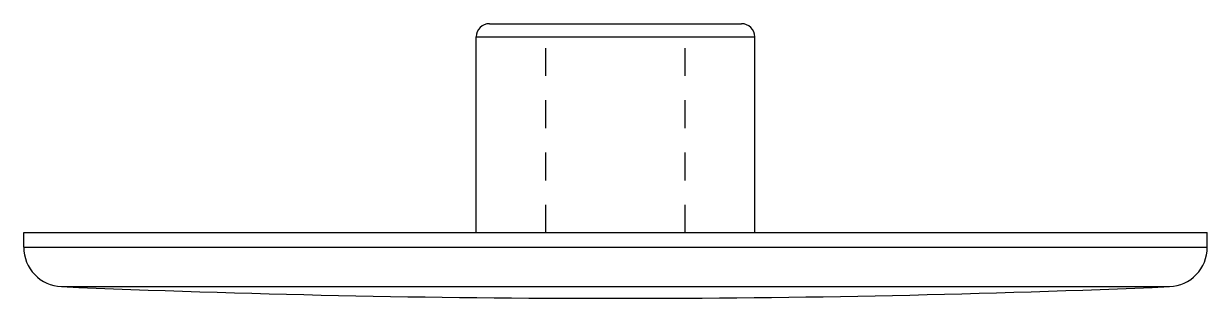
# Model space of a CAD drawing. Extents: x -8.5 to 8.5, y -0.9 to 3.
import ezdxf

# ---------------------------------------------------------------- set-up
doc = ezdxf.new("R2010")
doc.units = 0
doc.linetypes.add('PHL_CENTER', pattern=[0.75, 0.4, -0.35])
doc.linetypes.add('PHL_THICK', pattern=[0])
doc.layers.add('PROJECTION', color=7, linetype='CONTINUOUS')

msp = doc.modelspace()

# ---------------------------------------------------------------- linework, layer by layer
at = {"layer": 'PROJECTION', "color": 7, "linetype": 'PHL_THICK'}
for p, q in [((-1.811111, 3), (1.811111, 3)), ((-2, 2.811111), (2, 2.811111)), ((-2, 0), (-2, 2.811111)), ((2, 0), (2, 2.811111)), ((-8.5, 0), (8.5, 0)), ((-8.5, -0.210605), (-8.5, 0)), ((8.5, -0.210605), (8.5, 0)), ((-8.5, -0.210605), (8.5, -0.210605)), ((-7.957063, -0.776769), (7.957063, -0.776769))]:
    msp.add_line(p, q, dxfattribs=at)
at = {"layer": 'PROJECTION', "color": 3, "linetype": 'PHL_CENTER'}
for p, q in [((-1, 0), (-1, 3)), ((1, 0), (1, 3)), ((-2, 2.811111), (2, 2.811111)), ((-1, 0), (1, 0)), ((-0.000152, -0.0001), (-0.00002, 0.000131)), ((-0.000124, 0.000131), (-0.00007, 0.000131)), ((-0.000124, 0.000077), (-0.000124, 0.000131)), ((-0.000124, 0.000077), (-0.00007, 0.000077)), ((-0.00007, 0.000077), (-0.00007, 0.000131)), ((-0.000043, -0.000008), (0.000001, 0.000069)), ((-0.00002, 0.000131), (0.000022, 0.000131)), ((0.000044, -0.000008), (0.000001, 0.000069)), ((0.000153, -0.0001), (0.000022, 0.000131)), ((0.000073, 0.000131), (0.000127, 0.000131)), ((0.000073, 0.000077), (0.000073, 0.000131)), ((0.000073, 0.000077), (0.000127, 0.000077)), ((0.000127, 0.000077), (0.000127, 0.000131)), ((-0.000152, -0.0001), (-0.000088, -0.0001)), ((-0.000088, -0.0001), (-0.000061, -0.000051)), ((-0.000061, -0.000051), (0.000062, -0.000051)), ((-0.000043, -0.000008), (0.000044, -0.000008)), ((0.00009, -0.0001), (0.000062, -0.000051)), ((0.00009, -0.0001), (0.000153, -0.0001)), ((-8.5, -0.210605), (8.5, -0.210605)), ((-7.957063, -0.776769), (7.957063, -0.776769))]:
    msp.add_line(p, q, dxfattribs=at)
msp.add_circle((0, 0), 0.0002, dxfattribs=at)
at = {"layer": 'PROJECTION', "color": 7, "linetype": 'PHL_THICK'}
for centre, radius, start, end in [((-1.811111, 2.811111), 0.188889, 89.9999947, 179.9999722), ((1.811111, 2.811111), 0.188889, 0, 90.0000053), ((-7.932134, -0.20945), 0.567867, 180.1166047, 267.4840147), ((7.932134, -0.20945), 0.567867, 272.5159853, 359.8833953), ((0.00007, 187.944417), 188.888861, 267.58564323, 269.99997862), ((-0.00007, 187.944417), 188.888861, 270.00002138, 272.41435677)]:
    msp.add_arc(centre, radius, start, end, dxfattribs=at)

doc.saveas('drawing.dxf')
